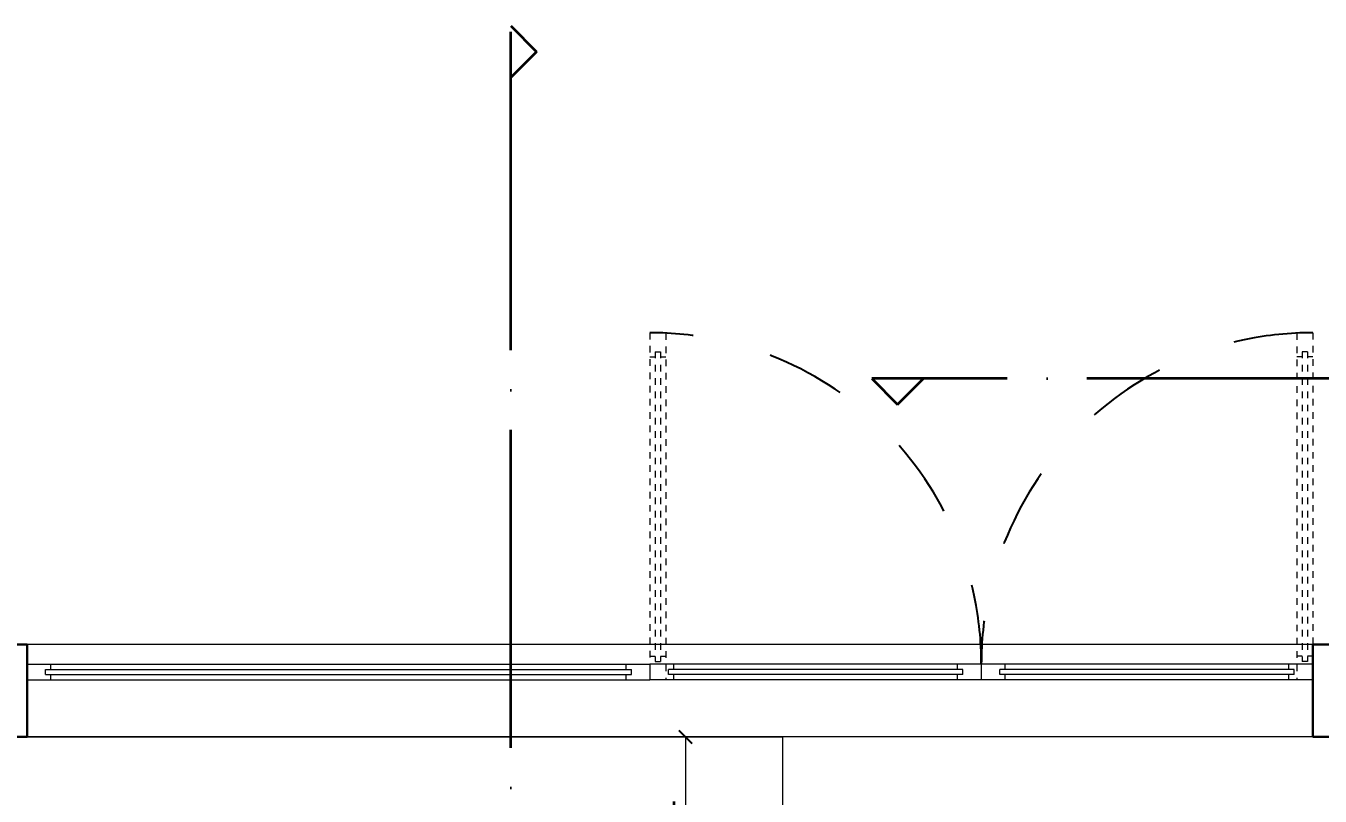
# Model space of a CAD drawing. Header units: centimetres. Extents: x -26724 to 60145, y -23645 to 6771.
# Drawn here: x -11501.2 to -11012.9, y 2241.6 to 2532.2 of the extents above; entities that cross this region are included whole.
import ezdxf

# ---------------------------------------------------------------- set-up
doc = ezdxf.new("R2010")
doc.units = ezdxf.units.CM
doc.linetypes.add('ACAD_ISO04W100', pattern=[30, 24, -3, 0, -3])
doc.linetypes.add('DALEKOVOD_VN', pattern=[5, 2.5, -2.5])
doc.layers.add('3.IZGLED 2', color=7, linetype='Continuous', lineweight=9, true_color=0x4a4a4a)
doc.layers.add('IZGLED 2', color=253, linetype='Continuous', lineweight=9, true_color=0x828282)
doc.layers.add('4.KOTE', color=88, linetype='Continuous', lineweight=15)
doc.styles.get("Standard").update_dxf_attribs({"font": 'calibri.ttf'})
doc.dimstyles.new('ja 1 50', dxfattribs={"dimtxt": 10, "dimasz": 5, "dimexe": 5, "dimexo": 5, "dimgap": 1, "dimtad": 1, "dimdec": 0, "dimtxsty": 'Standard', "dimblk": 'ARCHTICK', "dimcen": 2.5, "dimclrd": 256, "dimclrt": 7, "dimadec": 0, "dimazin": 0, "dimtfac": 1, "dimtdec": 0, "dimtix": 1, "dimtmove": 1, "dimatfit": 3, "dimldrblk": 'ARCHTICK', "dimfxl": 10, "dimfxlon": 1, "dimlwd": 0, "dimlwe": 9, "dimarcsym": 0})

# ---------------------------------------------------------------- blocks, each defined once
blk = doc.blocks.new('_ArchTick')
at = {"color": 0, "linetype": 'ByBlock', "const_width": 0.15}
blk.add_lwpolyline([(-0.5, -0.5), (0.5, 0.5)], dxfattribs=at)
blk = doc.blocks.new('*D1907')
at = {"layer": '4.KOTE', "color": 0, "lineweight": 9, "transparency": 16777216}
for p, q in [((-11260.34, 2263.89), (-11247.34, 2263.89)), ((-11259.94, 2200.14), (-11247.34, 2200.14))]:
    blk.add_line(p, q, dxfattribs=at)
at = {"layer": '4.KOTE', "lineweight": 0, "transparency": 16777216}
blk.add_line((-11252.34, 2263.89), (-11252.34, 2200.14), dxfattribs=at)
at = {"layer": 'Defpoints', "color": 0, "transparency": 16777216}
for p in [(-11270.8, 2263.89, 13.5), (-11268.22, 2200.14, 13.5), (-11252.34, 2200.14)]:
    blk.add_point(p, dxfattribs=at)
at = {"layer": '4.KOTE', "lineweight": 0, "transparency": 16777216, "xscale": 5, "yscale": 5, "zscale": 5}
for p, rotation in [((-11252.34, 2263.89), 90), ((-11252.34, 2200.14), 270)]:
    blk.add_blockref('_ArchTick', p, dxfattribs=dict(at, rotation=rotation))
at = {"layer": '4.KOTE', "color": 7, "transparency": 16777216, "insert": (-11258.46, 2232.01), "char_height": 10, "attachment_point": 5, "rotation": 90}
blk.add_mtext('64', dxfattribs=at)

msp = doc.modelspace()

# ---------------------------------------------------------------- linework, layer by layer
at = {"layer": '3.IZGLED 2', "linetype": 'DALEKOVOD_VN'}
for p, q in [((-11265.73, 2416.42, 13.5), (-11265.73, 2285.42, 13.5)), ((-11259.73, 2416.27, 13.5), (-11259.73, 2285.42, 13.5)), ((-11021.73, 2416.27, 13.5), (-11021.73, 2285.42, 13.5)), ((-11015.73, 2416.42, 13.5), (-11015.73, 2285.42, 13.5)), ((-11265.73, 2407.27, 13.5), (-11263.73, 2407.27, 13.5)), ((-11263.73, 2409.27, 13.5), (-11263.73, 2292.42, 13.5)), ((-11263.73, 2409.27, 13.5), (-11261.73, 2409.27, 13.5)), ((-11261.73, 2409.27, 13.5), (-11261.73, 2292.42, 13.5)), ((-11261.73, 2407.27, 13.5), (-11259.73, 2407.27, 13.5)), ((-11019.73, 2407.27, 13.5), (-11021.73, 2407.27, 13.5)), ((-11019.73, 2409.27, 13.5), (-11019.73, 2292.42, 13.5)), ((-11017.73, 2409.27, 13.5), (-11019.73, 2409.27, 13.5)), ((-11017.73, 2409.27, 13.5), (-11017.73, 2292.42, 13.5)), ((-11015.73, 2407.27, 13.5), (-11017.73, 2407.27, 13.5))]:
    msp.add_line(p, q, dxfattribs=at)
at = {"layer": '3.IZGLED 2', "lineweight": 30}
for p, q in [((-11500.73, 2298.78, 13.5), (-11525.73, 2298.78, 13.5)), ((-11500.73, 2298.78, 13.5), (-11500.73, 2263.89, 13.5)), ((-11015.73, 2263.89, 13.5), (-11015.73, 2298.78, 13.5)), ((-11015.73, 2298.78, 13.5), (-11015.73, 2263.89, 13.5)), ((-10990.45, 2298.78, 13.5), (-11015.73, 2298.78, 13.5)), ((-11525.73, 2263.89, 13.5), (-11500.73, 2263.89, 13.5)), ((-11015.73, 2263.89, 13.5), (-11015.73, 2263.89, 13.5)), ((-11015.73, 2263.89, 13.5), (-10990.73, 2263.89, 13.5))]:
    msp.add_line(p, q, dxfattribs=at)
at = {"layer": '3.IZGLED 2', "ltscale": 12}
for p, q in [((-11015.73, 2298.78, 27), (-11500.73, 2298.78, 27)), ((-11015.73, 2263.89, 13.5), (-11500.73, 2263.89, 13.5))]:
    msp.add_line(p, q, dxfattribs=at)
at = {"layer": '3.IZGLED 2'}
for p, q in [((-11500.73, 2291.42, 13.5), (-11265.73, 2291.42, 13.5)), ((-11491.73, 2289.42, 13.5), (-11491.73, 2291.42, 13.5)), ((-11274.73, 2289.42, 13.5), (-11274.73, 2291.42, 13.5)), ((-11265.73, 2294.42, 13.5), (-11263.73, 2294.42, 13.5)), ((-11265.73, 2291.42, 13.5), (-11265.73, 2285.42, 13.5)), ((-11015.73, 2291.42, 13.5), (-11265.73, 2291.42, 13.5)), ((-11263.73, 2292.42, 13.5), (-11261.73, 2292.42, 13.5)), ((-11263.73, 2292.42, 13.5), (-11261.73, 2292.42, 13.5)), ((-11261.73, 2294.42, 13.5), (-11259.73, 2294.42, 13.5)), ((-11256.73, 2289.42, 13.5), (-11256.73, 2291.42, 13.5)), ((-11149.73, 2289.42, 13.5), (-11149.73, 2291.42, 13.5)), ((-11140.73, 2291.42, 13.5), (-11140.73, 2285.42, 13.5)), ((-11140.73, 2291.42, 13.5), (-11140.73, 2285.42, 13.5)), ((-11131.73, 2289.42, 13.5), (-11131.73, 2291.42, 13.5)), ((-11024.73, 2289.42, 13.5), (-11024.73, 2291.42, 13.5)), ((-11019.73, 2294.42, 13.5), (-11021.73, 2294.42, 13.5)), ((-11017.73, 2292.42, 13.5), (-11019.73, 2292.42, 13.5)), ((-11015.73, 2294.42, 13.5), (-11017.73, 2294.42, 13.5)), ((-11500.73, 2285.42, 13.5), (-11265.73, 2285.42, 13.5)), ((-11493.73, 2289.42, 13.5), (-11272.73, 2289.42, 13.5)), ((-11493.73, 2287.42, 13.5), (-11493.73, 2289.42, 13.5)), ((-11493.73, 2287.42, 13.5), (-11272.73, 2287.42, 13.5)), ((-11491.73, 2285.42, 13.5), (-11491.73, 2287.42, 13.5)), ((-11274.73, 2285.42, 13.5), (-11274.73, 2287.42, 13.5)), ((-11272.73, 2287.42, 13.5), (-11272.73, 2289.42, 13.5)), ((-11015.73, 2285.42, 13.5), (-11265.73, 2285.42, 13.5)), ((-11147.73, 2289.42, 13.5), (-11258.73, 2289.42, 13.5)), ((-11258.73, 2287.42, 13.5), (-11258.73, 2289.42, 13.5)), ((-11147.73, 2287.42, 13.5), (-11258.73, 2287.42, 13.5)), ((-11256.73, 2285.42, 13.5), (-11256.73, 2287.42, 13.5)), ((-11149.73, 2285.42, 13.5), (-11149.73, 2287.42, 13.5)), ((-11147.73, 2287.42, 13.5), (-11147.73, 2289.42, 13.5)), ((-11022.73, 2289.42, 13.5), (-11133.73, 2289.42, 13.5)), ((-11133.73, 2287.42, 13.5), (-11133.73, 2289.42, 13.5)), ((-11022.73, 2287.42, 13.5), (-11133.73, 2287.42, 13.5)), ((-11131.73, 2285.42, 13.5), (-11131.73, 2287.42, 13.5)), ((-11024.73, 2285.42, 13.5), (-11024.73, 2287.42, 13.5)), ((-11022.73, 2287.42, 13.5), (-11022.73, 2289.42, 13.5))]:
    msp.add_line(p, q, dxfattribs=at)
at = {"layer": '3.IZGLED 2', "ltscale": 12, "elevation": 13.5}
msp.add_lwpolyline([(-11215.71, 1893.89), (-11525.73, 1893.89), (-11525.73, 2263.89), (-11215.71, 2263.89)], close=True, dxfattribs=at)
at = {"layer": '3.IZGLED 2', "linetype": 'DALEKOVOD_VN', "lineweight": 25, "ltscale": 12}
for centre, start, end in [((-11265.73, 2291.42, 13.5), 0, 90), ((-11015.73, 2291.42, 13.5), 90, 180)]:
    msp.add_arc(centre, 125, start, end, dxfattribs=at)
at = {"layer": 'IZGLED 2', "color": 32, "linetype": 'ACAD_ISO04W100', "lineweight": 35, "ltscale": 5}
for p, q in [((-11318.27, 458.59), (-11318.27, 2532.2)), ((-9329.8, 2399.11), (-11182.08, 2399.11))]:
    msp.add_line(p, q, dxfattribs=at)
at = {"layer": 'IZGLED 2', "color": 32, "lineweight": 35}
for p, q in [((-11318.27, 2532.2), (-11308.5, 2522.43)), ((-11308.5, 2522.43), (-11318.27, 2512.66)), ((-11182.08, 2399.11), (-11172.32, 2389.35)), ((-11172.32, 2389.35), (-11162.55, 2399.11))]:
    msp.add_line(p, q, dxfattribs=at)

# ---------------------------------------------------------------- dimensions: what is measured, and where the dimension line sits
at = {"layer": '4.KOTE'}
dim = msp.add_linear_dim(base=(-11252.34, 2200.14), p1=(-11270.8, 2263.89, 13.5), p2=(-11268.22, 2200.14, 13.5), angle=90, dimstyle='ja 1 50', dxfattribs=at)
dim.commit()
dim.dimension.update_dxf_attribs({"geometry": '*D1907', "text_midpoint": (-11258.46, 2232.01)})

doc.saveas('drawing.dxf')
